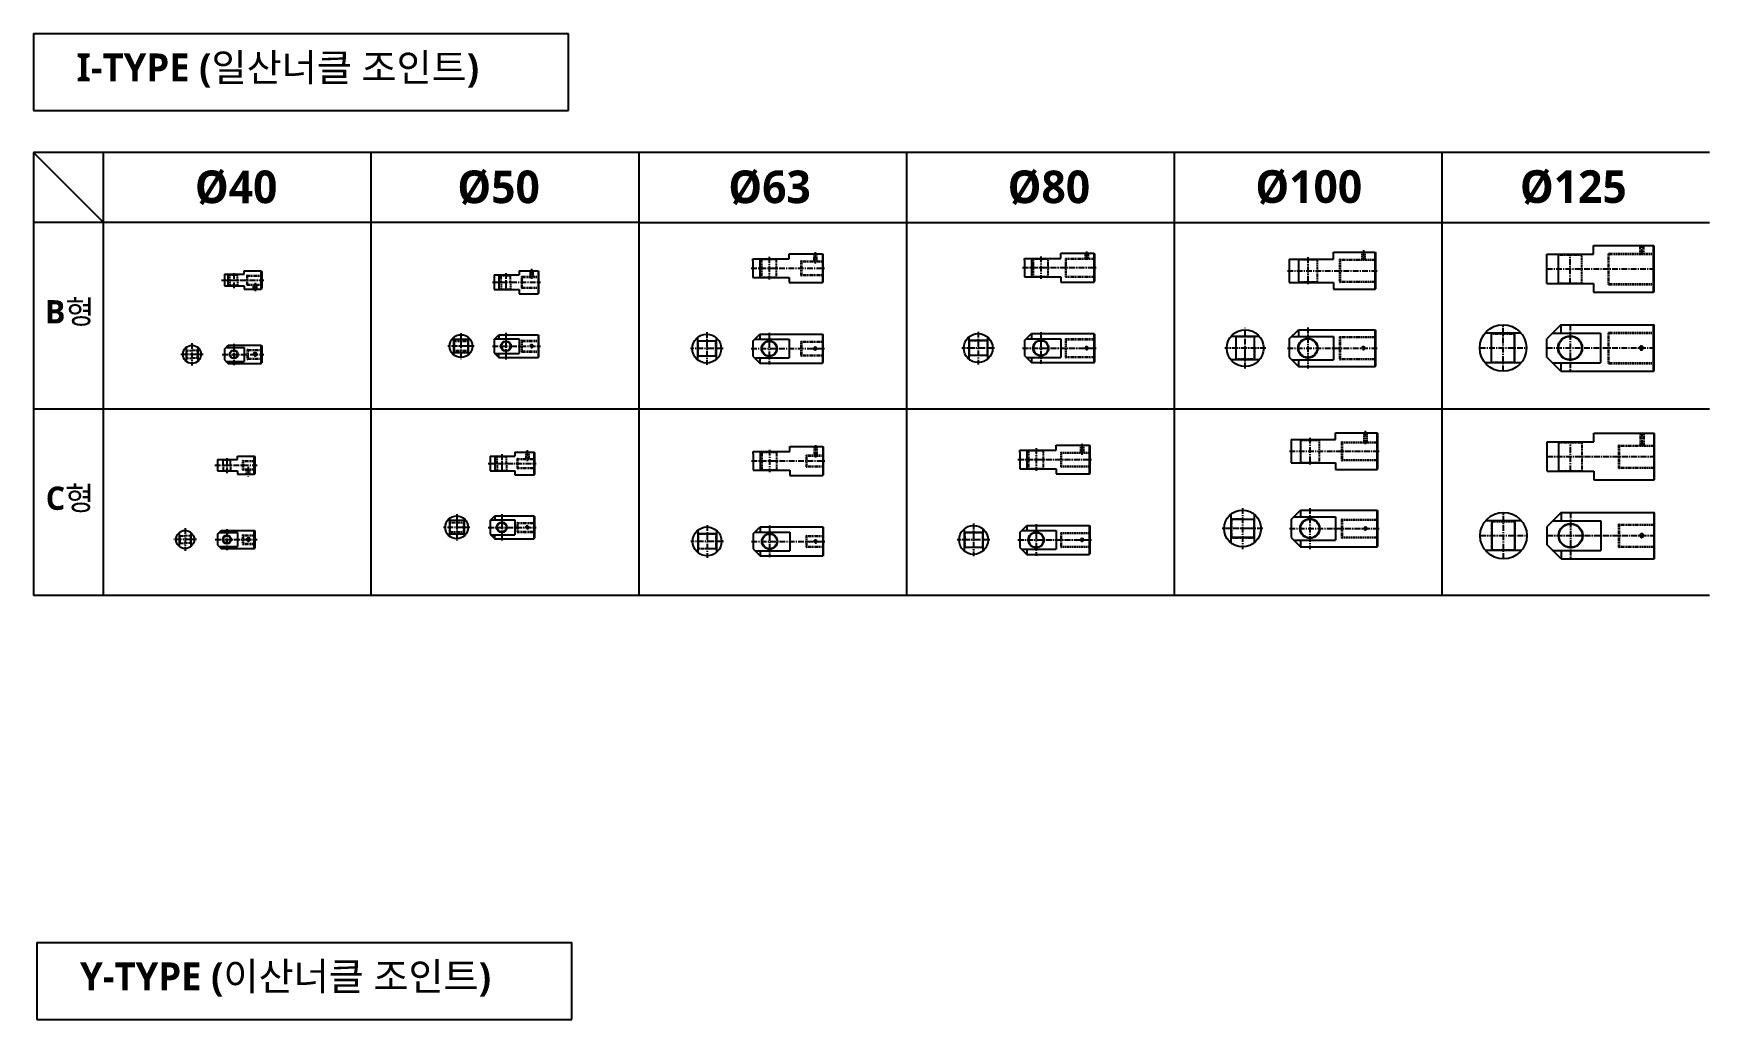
# Model space of a CAD drawing. Extents: x -819 to 7239, y 74 to 4743.
# Drawn here: x -12 to 3582, y 2628 to 4743 of the extents above; entities that cross this region are included whole.
import ezdxf

# ---------------------------------------------------------------- set-up
doc = ezdxf.new("R2010")
doc.units = 0
doc.header["$LTSCALE"] = 10
doc.header["$MEASUREMENT"] = 0
for name, pattern in [('CENTER', [2, 1.25, -0.25, 0.25, -0.25]), ('HIDDEN', [0.375, 0.25, -0.125]), ('HIDDENX2', [0.75, 0.5, -0.25])]:
    doc.linetypes.add(name, pattern=pattern)
doc.layers.get('0').update_dxf_attribs({"linetype": 'CONTINUOUS'})
doc.layers.get('DEFPOINTS').update_dxf_attribs({"linetype": 'CONTINUOUS'})
for name, color, linetype in [('BOM-UDEF', 3, 'CONTINUOUS'), ('HIDDEN', 2, 'HIDDEN'), ('ML', 7, 'CONTINUOUS'), ('외형선', 3, 'CONTINUOUS')]:
    doc.layers.add(name, color=color, linetype=linetype)
doc.styles.add('H', font='txt.shx')
doc.styles.add('문자', font='romans.shx')

msp = doc.modelspace()

# ---------------------------------------------------------------- linework, layer by layer
for p, q in [((-11.6, 4487.3), (-11.6, 3537.3)), ((138.4, 4337.3), (-11.6, 4487.3)), ((3582.4, 4487.3), (-11.6, 4487.3)), ((138.4, 3537.3), (138.4, 4487.3)), ((712.4, 3537.3), (712.4, 4487.3)), ((1286.4, 4487.3), (1286.4, 3537.3)), ((1860.4, 4487.3), (1860.4, 3537.3)), ((2434.4, 4487.3), (2434.4, 3537.3)), ((3008.4, 4487.3), (3008.4, 3537.3)), ((1286.4, 4337.3), (-11.6, 4337.3)), ((1286.4, 4337.3), (3582.4, 4337.3)), ((3582.4, 3937.3), (-11.6, 3937.3)), ((3582.4, 3537.3), (-11.6, 3537.3))]:
    msp.add_line(p, q)
at = {"layer": 'DEFPOINTS', "color": 0, "linetype": 'ByBlock'}
for p in [(1531.2, 4259.4), (2113.5, 4260.5), (2681.3, 4258.9), (397.7, 4226.5), (976.6, 4225), (1531.2, 4219.4), (2113.5, 4220.5), (2681.3, 4208.9), (397.7, 4201.5), (976.6, 4193.5), (2681.3, 4074.3), (1532, 3846), (2103.5, 3849), (2685.5, 3871.8), (383.1, 3829.4), (967.5, 3836.3), (2685.5, 3821.8), (383.1, 3804.4), (967.5, 3804.8), (1532, 3806), (2103.5, 3809), (2685.5, 3687.3)]:
    msp.add_point(p, dxfattribs=at)
at = {"layer": 'HIDDEN'}
for p, q in [((3433.5, 4269.7), (3433.5, 4287.7)), ((3434, 4269.7), (3434, 4287.7)), ((3440.8, 4269.7), (3440.8, 4287.7)), ((3441.5, 4269.7), (3441.5, 4287.7)), ((1550.5, 4258.4), (1549.5, 4259.4)), ((1550.5, 4219.4), (1550.5, 4258.4)), ((1550.5, 4258.4), (1582, 4258.4)), ((1582, 4258.4), (1583, 4259.4)), ((1582, 4219.4), (1582, 4258.4)), ((1634.2, 4254.9), (1634.2, 4223.9)), ((1634.2, 4254.9), (1635.2, 4254.9)), ((1635.2, 4254.9), (1635.2, 4223.9)), ((1635.2, 4254.4), (1681.2, 4254.4)), ((1635.2, 4253.7), (1681.2, 4253.7)), ((1661.5, 4270.4), (1661.5, 4253.7)), ((1662.1, 4270.4), (1662.1, 4253.7)), ((1666.9, 4270.4), (1666.9, 4253.7)), ((1667.5, 4270.4), (1667.5, 4253.7)), ((2132.8, 4259.5), (2131.8, 4260.5)), ((2132.8, 4220.5), (2132.8, 4259.5)), ((2132.8, 4259.5), (2164.3, 4259.5)), ((2164.3, 4259.5), (2165.3, 4260.5)), ((2164.3, 4220.5), (2164.3, 4259.5)), ((2201.5, 4260.5), (2201.5, 4220.5)), ((2201.5, 4260.5), (2202.5, 4260.5)), ((2202.5, 4260.5), (2202.5, 4220.5)), ((2202.5, 4260), (2263.5, 4260)), ((2202.5, 4259.3), (2263.5, 4259.3)), ((2243.8, 4271.5), (2243.8, 4259.3)), ((2244.4, 4271.5), (2244.4, 4259.3)), ((2249.2, 4271.5), (2249.2, 4259.3)), ((2249.8, 4271.5), (2249.8, 4259.3)), ((2701.3, 4257.9), (2700.3, 4258.9)), ((2701.3, 4257.9), (2741.3, 4257.9)), ((2741.3, 4257.9), (2742.3, 4258.9)), ((2741.3, 4257.9), (2741.3, 4233.9)), ((2789.3, 4258.4), (2789.3, 4209.4)), ((2789.3, 4258.4), (2790.3, 4258.4)), ((2790.3, 4258.4), (2790.3, 4209.4)), ((2790.3, 4257.9), (2866.3, 4257.9)), ((2790.3, 4257.1), (2866.3, 4257.1)), ((2837.2, 4273.4), (2837.2, 4257.1)), ((2837.8, 4273.4), (2837.8, 4257.1)), ((2842.5, 4273.4), (2842.5, 4257.1)), ((2843.2, 4273.4), (2843.2, 4257.1)), ((3258.6, 4268.2), (3257.6, 4269.2)), ((3258.6, 4268.2), (3308.6, 4268.2)), ((3308.6, 4268.2), (3309.6, 4269.2)), ((3308.6, 4207.2), (3308.6, 4268.2)), ((3365.6, 4204.2), (3365.6, 4271.2)), ((3365.6, 4271.2), (3366.6, 4271.2)), ((3366.6, 4204.2), (3366.6, 4271.2)), ((3366.6, 4270.7), (3463.6, 4270.7)), ((3366.6, 4269.7), (3463.6, 4269.7)), ((409.7, 4225.3), (408.5, 4226.5)), ((409.7, 4214), (409.7, 4225.3)), ((409.7, 4225.3), (425.7, 4225.3)), ((409.7, 4214), (409.7, 4202.7)), ((425.7, 4225.3), (426.9, 4226.5)), ((425.7, 4214), (425.7, 4225.3)), ((425.7, 4214), (425.7, 4202.7)), ((445.7, 4224.3), (445.7, 4203.7)), ((445.7, 4224.3), (446.7, 4224.3)), ((446.7, 4224.3), (446.7, 4203.7)), ((446.7, 4224), (477.7, 4224)), ((446.7, 4223.2), (477.7, 4223.2)), ((991.6, 4224), (990.6, 4225)), ((991.6, 4224), (1011.6, 4224)), ((991.6, 4209.2), (991.6, 4224)), ((991.6, 4209.2), (991.6, 4194.5)), ((1011.6, 4224), (1012.6, 4225)), ((1011.6, 4209.2), (1011.6, 4224)), ((1011.6, 4209.2), (1011.6, 4194.5)), ((1034.6, 4221.7), (1034.6, 4196.7)), ((1034.6, 4221.7), (1035.6, 4221.7)), ((1035.6, 4221.7), (1035.6, 4196.7)), ((1035.6, 4221.2), (1071.6, 4221.2)), ((1035.6, 4220.2), (1071.6, 4220.2)), ((1053.5, 4233.7), (1053.5, 4220.2)), ((1054.1, 4233.7), (1054.1, 4220.2)), ((1058.9, 4233.7), (1058.9, 4220.2)), ((1059.5, 4233.7), (1059.5, 4220.2)), ((1550.5, 4220.4), (1549.5, 4219.4)), ((1550.5, 4220.4), (1582, 4220.4)), ((1582, 4220.4), (1583, 4219.4)), ((1634.2, 4223.9), (1635.2, 4223.9)), ((1635.2, 4225.2), (1681.2, 4225.2)), ((1635.2, 4224.4), (1681.2, 4224.4)), ((2132.8, 4221.5), (2131.8, 4220.5)), ((2132.8, 4221.5), (2164.3, 4221.5)), ((2164.3, 4221.5), (2165.3, 4220.5)), ((2201.5, 4220.5), (2202.5, 4220.5)), ((2202.5, 4221.8), (2263.5, 4221.8)), ((2202.5, 4221), (2263.5, 4221)), ((2701.3, 4209.9), (2700.3, 4208.9)), ((2701.3, 4209.9), (2741.3, 4209.9)), ((2741.3, 4233.9), (2741.3, 4209.9)), ((2741.3, 4209.9), (2742.3, 4208.9)), ((2789.3, 4209.4), (2790.3, 4209.4)), ((2790.3, 4210.6), (2866.3, 4210.6)), ((2790.3, 4209.9), (2866.3, 4209.9)), ((3258.6, 4207.2), (3257.6, 4206.2)), ((3258.6, 4207.2), (3308.6, 4207.2)), ((3308.6, 4207.2), (3309.6, 4206.2)), ((3366.6, 4205.7), (3463.6, 4205.7)), ((409.7, 4202.7), (408.5, 4201.5)), ((409.7, 4202.7), (425.7, 4202.7)), ((425.7, 4202.7), (426.9, 4201.5)), ((445.7, 4203.7), (446.7, 4203.7)), ((446.7, 4204.7), (477.7, 4204.7)), ((446.7, 4204), (477.7, 4204)), ((459.9, 4194.5), (459.9, 4204.7)), ((460.7, 4194.5), (460.7, 4204.7)), ((466.4, 4194.5), (466.4, 4204.7)), ((467.1, 4194.5), (467.1, 4204.7)), ((991.6, 4194.5), (990.6, 4193.5)), ((991.6, 4194.5), (1011.6, 4194.5)), ((1011.6, 4194.5), (1012.6, 4193.5)), ((1034.6, 4196.7), (1035.6, 4196.7)), ((1035.6, 4198.2), (1071.6, 4198.2)), ((1035.6, 4197.2), (1071.6, 4197.2)), ((3365.6, 4204.2), (3366.6, 4204.2)), ((3366.6, 4204.7), (3463.6, 4204.7)), ((3114.7, 4098.7), (3113.7, 4099.7)), ((3114.7, 4098.7), (3164.7, 4098.7)), ((3114.7, 4037.7), (3114.7, 4098.7)), ((3164.7, 4098.7), (3165.7, 4099.7)), ((3164.7, 4037.7), (3164.7, 4098.7)), ((3365.6, 4101.7), (3366.6, 4101.7)), ((3365.6, 4034.7), (3365.6, 4101.7)), ((3366.6, 4034.7), (3366.6, 4101.7)), ((3366.6, 4101.2), (3463.6, 4101.2)), ((3366.6, 4100.2), (3463.6, 4100.2)), ((316.8, 4062.6), (315.6, 4063.8)), ((316.8, 4062.6), (316.8, 4046.4)), ((316.8, 4062.6), (328.1, 4062.6)), ((339.4, 4062.6), (328.1, 4062.6)), ((339.4, 4062.6), (340.6, 4063.8)), ((339.4, 4062.6), (339.4, 4046.4)), ((446.9, 4064.7), (446.9, 4044.3)), ((446.9, 4064.7), (448.1, 4064.7)), ((448.1, 4064.7), (448.1, 4044.3)), ((448.1, 4064.1), (477.7, 4064.1)), ((448.1, 4063.2), (477.7, 4063.2)), ((890.3, 4082.2), (889.3, 4083.2)), ((890.3, 4062.2), (889.3, 4061.2)), ((905.3, 4082.2), (890.3, 4082.2)), ((890.3, 4082.2), (890.3, 4062.2)), ((919.8, 4062.2), (890.3, 4062.2)), ((919.8, 4082.2), (904.8, 4082.2)), ((919.8, 4082.2), (920.8, 4083.2)), ((919.8, 4082.2), (919.8, 4062.2)), ((919.8, 4062.2), (920.8, 4061.2)), ((1034.6, 4084.7), (1034.6, 4059.7)), ((1034.6, 4084.7), (1035.6, 4084.7)), ((1035.6, 4084.7), (1035.6, 4059.7)), ((1035.6, 4084.2), (1071.6, 4084.2)), ((1035.6, 4083.2), (1071.6, 4083.2)), ((1413, 4082.5), (1412, 4083.5)), ((1432, 4082.5), (1413, 4082.5)), ((1413, 4082.5), (1413, 4051)), ((1451, 4082.5), (1432, 4082.5)), ((1451, 4082.5), (1452, 4083.5)), ((1451, 4082.5), (1451, 4051)), ((1634.2, 4082.4), (1634.2, 4051.4)), ((1634.2, 4082.4), (1635.2, 4082.4)), ((1635.2, 4082.4), (1635.2, 4051.4)), ((1635.2, 4081.9), (1681.2, 4081.9)), ((1635.2, 4081.1), (1681.2, 4081.1)), ((1995.2, 4083.6), (1994.2, 4084.6)), ((2014.2, 4083.6), (1995.2, 4083.6)), ((1995.2, 4083.6), (1995.2, 4052.1)), ((2033.2, 4083.6), (2014.2, 4083.6)), ((2033.2, 4083.6), (2034.2, 4084.6)), ((2033.2, 4083.6), (2033.2, 4052.1)), ((2201.5, 4088), (2201.5, 4048)), ((2201.5, 4088), (2202.5, 4088)), ((2202.5, 4088), (2202.5, 4048)), ((2202.5, 4087.5), (2263.5, 4087.5)), ((2202.5, 4086.7), (2263.5, 4086.7)), ((2566.9, 4092), (2565.9, 4093)), ((2606.9, 4092), (2566.9, 4092)), ((2566.9, 4092), (2566.9, 4067)), ((2566.9, 4068), (2566.9, 4044)), ((2606.9, 4092), (2607.9, 4093)), ((2606.9, 4068), (2606.9, 4092)), ((2606.9, 4068), (2606.9, 4044)), ((2789.3, 4092.5), (2789.3, 4043.5)), ((2789.3, 4092.5), (2790.3, 4092.5)), ((2790.3, 4092.5), (2790.3, 4043.5)), ((2790.3, 4092), (2866.3, 4092)), ((2790.3, 4091.2), (2866.3, 4091.2)), ((316.8, 4046.4), (315.6, 4045.2)), ((316.8, 4046.4), (328.1, 4046.4)), ((339.4, 4046.4), (328.1, 4046.4)), ((339.4, 4046.4), (340.6, 4045.2)), ((446.9, 4044.3), (448.1, 4044.3)), ((448.1, 4045.8), (477.7, 4045.8)), ((448.1, 4044.9), (477.7, 4044.9)), ((1034.6, 4059.7), (1035.6, 4059.7)), ((1035.6, 4061.2), (1071.6, 4061.2)), ((1035.6, 4060.2), (1071.6, 4060.2)), ((1413, 4051), (1412, 4050)), ((1432, 4051), (1413, 4051)), ((1451, 4051), (1432, 4051)), ((1451, 4051), (1452, 4050)), ((1634.2, 4051.4), (1635.2, 4051.4)), ((1635.2, 4052.6), (1681.2, 4052.6)), ((1635.2, 4051.9), (1681.2, 4051.9)), ((1995.2, 4052.1), (1994.2, 4051.1)), ((2033.2, 4052.1), (2014.2, 4052.1)), ((2033.2, 4052.1), (2034.2, 4051.1)), ((2201.5, 4048), (2202.5, 4048)), ((2202.5, 4049.2), (2263.5, 4049.2)), ((2202.5, 4048.5), (2263.5, 4048.5)), ((2566.9, 4044), (2565.9, 4043)), ((2606.9, 4044), (2566.9, 4044)), ((2606.9, 4044), (2607.9, 4043)), ((2789.3, 4043.5), (2790.3, 4043.5)), ((2790.3, 4044.7), (2866.3, 4044.7)), ((2790.3, 4044), (2866.3, 4044)), ((3114.7, 4037.7), (3113.7, 4036.7)), ((3114.7, 4037.7), (3164.7, 4037.7)), ((3164.7, 4037.7), (3165.7, 4036.7)), ((3365.6, 4034.7), (3366.6, 4034.7)), ((3366.6, 4036.2), (3463.6, 4036.2)), ((3366.6, 4035.2), (3463.6, 4035.2)), ((2841.4, 3886.8), (2841.4, 3865.6)), ((2842, 3886.8), (2842, 3865.6)), ((2846.7, 3886.8), (2846.7, 3865.6)), ((2847.4, 3886.8), (2847.4, 3865.6)), ((3434.5, 3858.5), (3434.5, 3885.2)), ((3435, 3858.5), (3435, 3885.2)), ((3441.8, 3858.5), (3441.8, 3885.2)), ((3442.5, 3858.5), (3442.5, 3885.2)), ((1551.2, 3845), (1550.2, 3846)), ((1582.7, 3845), (1583.7, 3846)), ((1662.3, 3856), (1662.3, 3837.2)), ((1662.9, 3856), (1662.9, 3837.2)), ((1667.6, 3856), (1667.6, 3837.2)), ((1668.3, 3856), (1668.3, 3837.2)), ((2122.8, 3848), (2121.8, 3849)), ((2122.8, 3809), (2122.8, 3848)), ((2122.8, 3848), (2154.3, 3848)), ((2154.3, 3848), (2155.3, 3849)), ((2154.3, 3809), (2154.3, 3848)), ((2233.8, 3860), (2233.8, 3843.2)), ((2234.4, 3860), (2234.4, 3843.2)), ((2239.2, 3860), (2239.2, 3843.2)), ((2239.8, 3860), (2239.8, 3843.2)), ((2705.5, 3870.8), (2704.5, 3871.8)), ((2705.5, 3870.8), (2745.5, 3870.8)), ((2745.5, 3870.8), (2746.5, 3871.8)), ((2745.5, 3870.8), (2745.5, 3846.8)), ((2745.5, 3846.8), (2745.5, 3822.8)), ((2793.5, 3866.8), (2793.5, 3826.8)), ((2793.5, 3866.8), (2794.5, 3866.8)), ((2794.5, 3866.8), (2794.5, 3826.8)), ((2794.5, 3866.3), (2870.5, 3866.3)), ((2794.5, 3865.6), (2870.5, 3865.6)), ((3259.6, 3865.7), (3258.6, 3866.7)), ((3259.6, 3865.7), (3309.6, 3865.7)), ((3309.6, 3865.7), (3310.6, 3866.7)), ((3309.6, 3804.7), (3309.6, 3865.7)), ((3387.6, 3859.7), (3387.6, 3810.7)), ((3387.6, 3859.7), (3388.6, 3859.7)), ((3388.6, 3859.7), (3388.6, 3810.7)), ((3388.6, 3859.2), (3464.6, 3859.2)), ((3388.6, 3858.5), (3464.6, 3858.5)), ((395.1, 3828.2), (393.9, 3829.4)), ((395.1, 3816.9), (395.1, 3828.2)), ((395.1, 3828.2), (411.1, 3828.2)), ((395.1, 3816.9), (395.1, 3805.6)), ((411.1, 3828.2), (412.3, 3829.4)), ((411.1, 3816.9), (411.1, 3828.2)), ((411.1, 3816.9), (411.1, 3805.6)), ((436.7, 3827.1), (436.7, 3806.7)), ((436.7, 3827.1), (437.9, 3827.1)), ((437.9, 3827.1), (437.9, 3806.7)), ((437.9, 3826.5), (463.1, 3826.5)), ((437.9, 3825.6), (463.1, 3825.6)), ((982.5, 3835.3), (981.5, 3836.3)), ((982.5, 3820.6), (982.5, 3835.3)), ((982.5, 3835.3), (1002.5, 3835.3)), ((982.5, 3820.6), (982.5, 3805.8)), ((1002.5, 3835.3), (1003.5, 3836.3)), ((1002.5, 3820.6), (1002.5, 3835.3)), ((1002.5, 3820.6), (1002.5, 3805.8)), ((1025.5, 3831.1), (1025.5, 3810.1)), ((1025.5, 3831.1), (1026.5, 3831.1)), ((1025.5, 3810.1), (1026.5, 3810.1)), ((1026.5, 3831.1), (1026.5, 3810.1)), ((1026.5, 3830.6), (1062.5, 3830.6)), ((1026.5, 3829.8), (1062.5, 3829.8)), ((1026.5, 3811.3), (1062.5, 3811.3)), ((1026.5, 3810.6), (1062.5, 3810.6)), ((1044.3, 3845.1), (1044.3, 3829.8)), ((1045, 3845.1), (1045, 3829.8)), ((1049.7, 3845.1), (1049.7, 3829.8)), ((1050.3, 3845.1), (1050.3, 3829.8)), ((1551.2, 3807), (1551.2, 3845)), ((1551.2, 3845), (1582.7, 3845)), ((1582.7, 3807), (1582.7, 3845)), ((1645, 3838.5), (1645, 3813.5)), ((1645, 3838.5), (1646, 3838.5)), ((1645, 3813.5), (1646, 3813.5)), ((1646, 3838.5), (1646, 3813.5)), ((1646, 3838), (1682, 3838)), ((1646, 3837.2), (1682, 3837.2)), ((1646, 3814.7), (1682, 3814.7)), ((1646, 3814), (1682, 3814)), ((2122.8, 3810), (2121.8, 3809)), ((2122.8, 3810), (2154.3, 3810)), ((2154.3, 3810), (2155.3, 3809)), ((2191.5, 3844.5), (2191.5, 3813.5)), ((2191.5, 3844.5), (2192.5, 3844.5)), ((2191.5, 3813.5), (2192.5, 3813.5)), ((2192.5, 3844.5), (2192.5, 3813.5)), ((2192.5, 3844), (2253.5, 3844)), ((2192.5, 3843.2), (2253.5, 3843.2)), ((2192.5, 3814.7), (2253.5, 3814.7)), ((2192.5, 3814), (2253.5, 3814)), ((2705.5, 3822.8), (2704.5, 3821.8)), ((2705.5, 3822.8), (2745.5, 3822.8)), ((2745.5, 3822.8), (2746.5, 3821.8)), ((2793.5, 3826.8), (2794.5, 3826.8)), ((2794.5, 3828.1), (2870.5, 3828.1)), ((2794.5, 3827.3), (2870.5, 3827.3)), ((3387.6, 3810.7), (3388.6, 3810.7)), ((3388.6, 3812), (3464.6, 3812)), ((3388.6, 3811.2), (3464.6, 3811.2)), ((395.1, 3805.6), (393.9, 3804.4)), ((395.1, 3805.6), (411.1, 3805.6)), ((411.1, 3805.6), (412.3, 3804.4)), ((436.7, 3806.7), (437.9, 3806.7)), ((437.9, 3808.2), (463.1, 3808.2)), ((437.9, 3807.3), (463.1, 3807.3)), ((445.4, 3797.4), (445.4, 3808.2)), ((446.1, 3797.4), (446.1, 3808.2)), ((451.8, 3797.4), (451.8, 3808.2)), ((452.5, 3797.4), (452.5, 3808.2)), ((982.5, 3805.8), (981.5, 3804.8)), ((982.5, 3805.8), (1002.5, 3805.8)), ((1002.5, 3805.8), (1003.5, 3804.8)), ((1551.2, 3807), (1550.2, 3806)), ((1551.2, 3807), (1582.7, 3807)), ((1582.7, 3807), (1583.7, 3806)), ((3259.6, 3804.7), (3258.6, 3803.7)), ((3259.6, 3804.7), (3309.6, 3804.7)), ((3309.6, 3804.7), (3310.6, 3803.7)), ((2557.2, 3700.9), (2556.2, 3701.9)), ((2605.2, 3700.9), (2606.2, 3701.9)), ((302.2, 3665.5), (301, 3666.7)), ((324.8, 3665.5), (326, 3666.7)), ((436.7, 3667.6), (436.7, 3647.2)), ((436.7, 3667.6), (437.9, 3667.6)), ((437.9, 3667.6), (437.9, 3647.2)), ((437.9, 3667), (463.1, 3667)), ((437.9, 3666.1), (463.1, 3666.1)), ((881.2, 3693.5), (880.2, 3694.5)), ((881.2, 3673.5), (880.2, 3672.5)), ((896.2, 3693.5), (881.2, 3693.5)), ((881.2, 3693.5), (881.2, 3673.5)), ((910.7, 3673.5), (881.2, 3673.5)), ((910.7, 3693.5), (895.7, 3693.5)), ((910.7, 3693.5), (911.7, 3694.5)), ((910.7, 3693.5), (910.7, 3673.5)), ((910.7, 3673.5), (911.7, 3672.5)), ((1025.5, 3694), (1025.5, 3673)), ((1025.5, 3694), (1026.5, 3694)), ((1025.5, 3673), (1026.5, 3673)), ((1026.5, 3694), (1026.5, 3673)), ((1026.5, 3693.5), (1062.5, 3693.5)), ((1026.5, 3692.8), (1062.5, 3692.8)), ((1026.5, 3674.3), (1062.5, 3674.3)), ((1026.5, 3673.5), (1062.5, 3673.5)), ((1413.7, 3669), (1412.7, 3670)), ((1432.7, 3669), (1413.7, 3669)), ((1413.7, 3669), (1413.7, 3637.5)), ((1451.7, 3669), (1432.7, 3669)), ((1451.7, 3669), (1452.7, 3670)), ((1451.7, 3669), (1451.7, 3637.5)), ((1645, 3665.9), (1645, 3640.9)), ((1645, 3665.9), (1646, 3665.9)), ((1646, 3665.9), (1646, 3640.9)), ((1985.3, 3672.1), (1984.3, 3673.1)), ((2004.3, 3672.1), (1985.3, 3672.1)), ((1985.3, 3672.1), (1985.3, 3640.6)), ((2023.3, 3672.1), (2004.3, 3672.1)), ((2023.3, 3672.1), (2024.3, 3673.1)), ((2023.3, 3672.1), (2023.3, 3640.6)), ((2191.5, 3672), (2191.5, 3641)), ((2191.5, 3672), (2192.5, 3672)), ((2192.5, 3672), (2192.5, 3641)), ((2192.5, 3671.5), (2253.5, 3671.5)), ((2192.5, 3670.7), (2253.5, 3670.7)), ((2557.2, 3700.9), (2557.2, 3660.9)), ((2581.2, 3700.9), (2557.2, 3700.9)), ((2581.2, 3700.9), (2605.2, 3700.9)), ((2605.2, 3700.9), (2605.2, 3660.9)), ((2793.5, 3700.9), (2793.5, 3660.9)), ((2793.5, 3700.9), (2794.5, 3700.9)), ((2794.5, 3700.9), (2794.5, 3660.9)), ((2794.5, 3700.4), (2870.5, 3700.4)), ((2794.5, 3699.7), (2870.5, 3699.7)), ((3115.7, 3696.2), (3114.7, 3697.2)), ((3115.7, 3696.2), (3165.7, 3696.2)), ((3115.7, 3635.2), (3115.7, 3696.2)), ((3165.7, 3696.2), (3166.7, 3697.2)), ((3165.7, 3635.2), (3165.7, 3696.2)), ((3387.6, 3690.2), (3387.6, 3641.2)), ((3387.6, 3690.2), (3388.6, 3690.2)), ((3388.6, 3690.2), (3388.6, 3641.2)), ((3388.6, 3689.7), (3464.6, 3689.7)), ((3388.6, 3689), (3464.6, 3689)), ((302.2, 3665.5), (302.2, 3649.3)), ((302.2, 3665.5), (313.5, 3665.5)), ((302.2, 3649.3), (313.5, 3649.3)), ((324.8, 3665.5), (313.5, 3665.5)), ((324.8, 3649.3), (313.5, 3649.3)), ((324.8, 3665.5), (324.8, 3649.3)), ((436.7, 3647.2), (437.9, 3647.2)), ((437.9, 3648.7), (463.1, 3648.7)), ((437.9, 3647.8), (463.1, 3647.8)), ((1452.7, 3637.4), (1412.7, 3637.4)), ((1451.7, 3637.5), (1432.7, 3637.5)), ((1451.7, 3637.5), (1452.7, 3636.5)), ((1645, 3640.9), (1646, 3640.9)), ((1646, 3665.4), (1682, 3665.4)), ((1646, 3664.7), (1682, 3664.7)), ((1646, 3642.2), (1682, 3642.2)), ((1646, 3641.4), (1682, 3641.4)), ((1985.3, 3640.6), (1984.3, 3639.6)), ((2004.3, 3640.6), (1985.3, 3640.6)), ((2023.3, 3640.6), (2004.3, 3640.6)), ((2023.3, 3640.6), (2024.3, 3639.6)), ((2191.5, 3641), (2192.5, 3641)), ((2192.5, 3642.2), (2253.5, 3642.2)), ((2192.5, 3641.5), (2253.5, 3641.5)), ((2557.2, 3660.9), (2556.2, 3659.9)), ((2557.2, 3660.9), (2582.2, 3660.9)), ((2581.2, 3660.9), (2605.2, 3660.9)), ((2605.2, 3660.9), (2606.2, 3659.9)), ((2793.5, 3660.9), (2794.5, 3660.9)), ((2794.5, 3662.2), (2870.5, 3662.2)), ((2794.5, 3661.4), (2870.5, 3661.4)), ((3115.7, 3635.2), (3114.7, 3634.2)), ((3115.7, 3635.2), (3165.7, 3635.2)), ((3165.7, 3635.2), (3166.7, 3634.2)), ((3387.6, 3641.2), (3388.6, 3641.2)), ((3388.6, 3642.5), (3464.6, 3642.5)), ((3388.6, 3641.7), (3464.6, 3641.7))]:
    msp.add_line(p, q, dxfattribs=at)
for centre in [(3436.2, 4068.2), (3437.2, 3665.7)]:
    msp.add_arc(centre, 4, 237.0616, 187.1595, dxfattribs=at)
at = {"layer": 'ML', "color": 1, "linetype": 'CENTER'}
for p, q in [((2840.2, 4277.9), (2840.2, 4257.1)), ((3437.3, 4268.2), (3437.4, 4287.7)), ((1566.2, 4263.4), (1566.2, 4215.4)), ((1664.5, 4273.4), (1664.5, 4249.7)), ((2148.5, 4264.5), (2148.5, 4216.5)), ((2246.8, 4275.5), (2246.8, 4255.3)), ((2721.3, 4262.9), (2721.3, 4208.9)), ((3283.6, 4206.2), (3283.6, 4269.2)), ((391.7, 4214), (482.5, 4214)), ((417.7, 4228.8), (417.7, 4196.7)), ((463.5, 4207.7), (463.5, 4188.6)), ((972.6, 4209.2), (1075.6, 4209.2)), ((1001.6, 4229), (1001.6, 4189.5)), ((1056.5, 4237.7), (1056.5, 4216.2)), ((1527.2, 4239.4), (1685.2, 4239.4)), ((2109.5, 4240.5), (2267.5, 4240.5)), ((2677.3, 4233.9), (2870.3, 4233.9)), ((2721.3, 4213), (2721.3, 4204.9)), ((3233.6, 4237.7), (3463.6, 4237.7)), ((905.1, 4100.2), (905.1, 4044.2)), ((1001.6, 4100.7), (1001.6, 4043.7)), ((1432, 4101.9), (1432, 4031.9)), ((1566.2, 4100.9), (1566.2, 4032.9)), ((2014.2, 4103), (2014.2, 4033)), ((2148.5, 4102), (2148.5, 4034)), ((2586.9, 4055.5), (2586.9, 4111.5)), ((2721.3, 4112), (2721.3, 4024)), ((3139.7, 4018.2), (3139.7, 4118.2)), ((3283.6, 4118.2), (3283.6, 4018.2)), ((328.1, 4078.5), (328.1, 4030.4)), ((417.7, 4076.8), (417.7, 4031.6)), ((917.6, 4072.2), (876.6, 4072.2)), ((933.6, 4072.2), (917.6, 4072.2)), ((972.6, 4072.2), (1075.6, 4072.2)), ((1056.5, 4075.9), (1056.5, 4068)), ((1444.5, 4066.9), (1397, 4066.9)), ((1467, 4066.9), (1444.5, 4066.9)), ((1527.2, 4066.9), (1685.2, 4066.9)), ((1664.5, 4070.6), (1664.5, 4062.8)), ((2026.7, 4068), (1979.2, 4068)), ((2049.2, 4068), (2026.7, 4068)), ((2109.5, 4068), (2267.5, 4068)), ((2246.8, 4071.7), (2246.8, 4063.9)), ((2630.9, 4068), (2542.9, 4068)), ((2677.3, 4068), (2870.3, 4068)), ((2840.2, 4071.7), (2840.2, 4063.9)), ((3089.7, 4068.2), (3189.7, 4068.2)), ((3233.6, 4068.2), (3463.6, 4068.2)), ((3436.2, 4064.2), (3436.2, 4072.2)), ((340.6, 4054.5), (304, 4054.5)), ((352.2, 4054.5), (340.6, 4054.5)), ((392.9, 4054.5), (482.5, 4054.5)), ((463.5, 4058.9), (463.5, 4049.5)), ((2586.9, 4024.5), (2586.9, 4055.5)), ((2844.4, 3890.8), (2844.4, 3861.6)), ((3438.4, 3858.5), (3438.4, 3885.2)), ((1047.3, 3849.1), (1047.3, 3825.8)), ((1567, 3850), (1567, 3802)), ((1665.3, 3860), (1665.3, 3833.2)), ((2138.5, 3853), (2138.5, 3805)), ((2236.8, 3863), (2236.8, 3839.2)), ((2681.5, 3846.8), (2874.5, 3846.8)), ((2725.5, 3875.8), (2725.5, 3818.3)), ((3284.6, 3803.7), (3284.6, 3866.7)), ((377.1, 3816.9), (467.9, 3816.9)), ((403.1, 3831.7), (403.1, 3799.6)), ((448.9, 3813), (448.9, 3792.6)), ((963.5, 3820.6), (1066.5, 3820.6)), ((992.5, 3840.3), (992.5, 3800.8)), ((1528, 3826), (1686, 3826)), ((2099.5, 3829), (2257.5, 3829)), ((3234.6, 3835.2), (3464.6, 3835.2)), ((895.9, 3711.5), (895.9, 3655.5)), ((992.5, 3712), (992.5, 3655)), ((2581.2, 3724.9), (2581.2, 3636.9)), ((2725.5, 3724.9), (2725.5, 3636.9)), ((3140.7, 3615.7), (3140.7, 3715.7)), ((3284.6, 3715.7), (3284.6, 3615.7)), ((313.5, 3681.5), (313.5, 3633.4)), ((403.1, 3679.8), (403.1, 3634.6)), ((908.4, 3683.5), (867.4, 3683.5)), ((924.4, 3683.5), (908.4, 3683.5)), ((963.5, 3683.5), (1066.5, 3683.5)), ((1047.3, 3687.2), (1047.3, 3679.4)), ((1432.7, 3688.4), (1432.7, 3618.4)), ((1567, 3687.4), (1567, 3619.4)), ((2004.3, 3691.5), (2004.3, 3621.5)), ((2138.5, 3690.5), (2138.5, 3622.5)), ((2593.7, 3680.9), (2537.7, 3680.9)), ((2624.7, 3680.9), (2593.7, 3680.9)), ((2681.5, 3680.9), (2874.5, 3680.9)), ((2844.4, 3684.6), (2844.4, 3676.8)), ((3437.2, 3661.7), (3437.2, 3669.7)), ((326, 3657.4), (289.5, 3657.4)), ((337.6, 3657.4), (326, 3657.4)), ((378.3, 3657.4), (467.9, 3657.4)), ((448.9, 3661.8), (448.9, 3652.5)), ((1445.2, 3653.4), (1397.7, 3653.4)), ((1467.7, 3653.4), (1445.2, 3653.4)), ((1528, 3653.4), (1686, 3653.4)), ((1665.3, 3657.1), (1665.3, 3649.3)), ((2016.8, 3656.5), (1969.3, 3656.5)), ((2039.3, 3656.5), (2016.8, 3656.5)), ((2099.5, 3656.5), (2257.5, 3656.5)), ((2236.8, 3660.2), (2236.8, 3652.3)), ((3090.7, 3665.7), (3190.7, 3665.7)), ((3234.6, 3665.7), (3464.6, 3665.7))]:
    msp.add_line(p, q, dxfattribs=at)
at = {"layer": 'ML'}
for p, q in [((3333.6, 4287.7), (3462.6, 4287.7)), ((3333.6, 4269.2), (3333.6, 4287.7)), ((3462.6, 4187.7), (3462.6, 4287.7)), ((3463.6, 4286.7), (3462.6, 4287.7)), ((3463.6, 4188.7), (3463.6, 4286.7)), ((1531.2, 4259.4), (1609.2, 4259.4)), ((1531.2, 4255.4), (1531.2, 4259.4)), ((1531.2, 4255.4), (1531.2, 4219.4)), ((1546.2, 4259.4), (1546.2, 4219.4)), ((1609.2, 4259.4), (1609.2, 4270.4)), ((1609.2, 4270.4), (1680.2, 4270.4)), ((1680.2, 4270.4), (1680.2, 4208.4)), ((1680.2, 4270.4), (1681.2, 4269.4)), ((1681.2, 4269.4), (1681.2, 4209.4)), ((2113.5, 4260.5), (2191.5, 4260.5)), ((2113.5, 4256.5), (2113.5, 4260.5)), ((2113.5, 4256.5), (2113.5, 4220.5)), ((2128.5, 4260.5), (2128.5, 4220.5)), ((2191.5, 4260.5), (2191.5, 4271.5)), ((2191.5, 4271.5), (2262.5, 4271.5)), ((2262.5, 4271.5), (2262.5, 4209.5)), ((2262.5, 4271.5), (2263.5, 4270.5)), ((2263.5, 4270.5), (2263.5, 4210.5)), ((2681.3, 4258.9), (2776.3, 4258.9)), ((2681.3, 4258.9), (2681.3, 4208.9)), ((2701.3, 4258.9), (2701.3, 4208.9)), ((2776.3, 4258.9), (2776.3, 4273.4)), ((2776.3, 4273.4), (2865.3, 4273.4)), ((2865.3, 4194.4), (2865.3, 4273.4)), ((2865.3, 4273.4), (2866.3, 4272.4)), ((2866.3, 4272.4), (2866.3, 4195.4)), ((3233.6, 4269.2), (3333.6, 4269.2)), ((3233.6, 4206.2), (3233.6, 4269.2)), ((3258.6, 4206.2), (3258.6, 4269.2)), ((397.7, 4226.5), (440.3, 4226.5)), ((397.7, 4226.5), (397.7, 4201.5)), ((405.7, 4201.5), (405.7, 4226.5)), ((440.3, 4233.5), (476.5, 4233.5)), ((440.3, 4226.5), (440.3, 4233.5)), ((476.5, 4194.5), (476.5, 4233.5)), ((476.5, 4233.5), (477.7, 4232.3)), ((477.7, 4232.3), (477.7, 4195.7)), ((976.6, 4225), (1029.6, 4225)), ((976.6, 4225), (976.6, 4193.5)), ((986.6, 4225), (986.6, 4193.5)), ((1029.6, 4233.7), (1070.6, 4233.7)), ((1029.6, 4233.7), (1029.6, 4225)), ((1070.6, 4233.7), (1070.6, 4184.7)), ((1070.6, 4233.7), (1071.6, 4232.7)), ((1071.6, 4232.7), (1071.6, 4185.7)), ((1531.2, 4219.4), (1609.2, 4219.4)), ((1609.2, 4219.4), (1609.2, 4208.4)), ((1609.2, 4208.4), (1680.2, 4208.4)), ((1680.2, 4208.4), (1681.2, 4209.4)), ((2113.5, 4220.5), (2191.5, 4220.5)), ((2191.5, 4220.5), (2191.5, 4209.5)), ((2191.5, 4209.5), (2262.5, 4209.5)), ((2262.5, 4209.5), (2263.5, 4210.5)), ((2681.3, 4208.9), (2776.3, 4208.9)), ((2701.3, 4233.8), (2701.3, 4209.9)), ((2776.3, 4208.9), (2776.3, 4194.4)), ((3233.6, 4206.2), (3333.6, 4206.2)), ((3333.6, 4206.2), (3333.6, 4187.7)), ((397.7, 4201.5), (440.3, 4201.5)), ((440.3, 4201.5), (440.3, 4194.5)), ((440.3, 4194.5), (476.5, 4194.5)), ((476.5, 4194.5), (477.7, 4195.7)), ((976.6, 4193.5), (1029.6, 4193.5)), ((1029.6, 4193.5), (1029.6, 4184.7)), ((1029.6, 4184.7), (1070.6, 4184.7)), ((1070.6, 4184.7), (1071.6, 4185.7)), ((2776.3, 4194.4), (2865.3, 4194.4)), ((2865.3, 4194.4), (2866.3, 4195.4)), ((3333.6, 4187.7), (3462.6, 4187.7)), ((3463.6, 4188.7), (3462.6, 4187.7)), ((1531.2, 4082.9), (1546.2, 4097.9)), ((1546.2, 4097.9), (1680.2, 4097.9)), ((1546.2, 4097.9), (1546.2, 4086.9)), ((1680.2, 4097.9), (1681.2, 4096.9)), ((1680.2, 4097.9), (1680.2, 4035.9)), ((2113.5, 4084), (2128.5, 4099)), ((2128.5, 4099), (2262.5, 4099)), ((2128.5, 4099), (2128.5, 4088)), ((2262.5, 4099), (2263.5, 4098)), ((2262.5, 4099), (2262.5, 4037)), ((2263.5, 4098), (2263.5, 4038)), ((2681.3, 4087.5), (2701.3, 4107.5)), ((2701.3, 4107.5), (2865.3, 4107.5)), ((2701.3, 4107.5), (2701.3, 4093)), ((2865.3, 4107.5), (2866.3, 4106.5)), ((2865.3, 4028.5), (2865.3, 4107.5)), ((2866.3, 4106.5), (2866.3, 4029.5)), ((3178.5, 4099.7), (3100.9, 4099.7)), ((3115.2, 4036.7), (3115.2, 4099.7)), ((3164.2, 4036.7), (3164.2, 4099.7)), ((3263.6, 4118.2), (3233.6, 4088.2)), ((3245.1, 4099.7), (3348.6, 4099.7)), ((3263.6, 4118.2), (3462.6, 4118.2)), ((3263.6, 4118.2), (3263.6, 4099.7)), ((3348.6, 4099.7), (3348.6, 4036.7)), ((3463.6, 4117.2), (3462.6, 4118.2)), ((3462.6, 4018.2), (3462.6, 4118.2)), ((3463.6, 4019.2), (3463.6, 4117.2)), ((315.6, 4069.4), (315.6, 4039.5)), ((340.6, 4069.4), (340.6, 4039.5)), ((397.7, 4066), (405.7, 4074)), ((397.7, 4066), (397.7, 4043)), ((401.2, 4069.5), (440.3, 4069.5)), ((405.7, 4074), (405.7, 4069.5)), ((405.7, 4074), (476.5, 4074)), ((440.3, 4069.5), (440.3, 4039.5)), ((476.5, 4074), (477.7, 4072.8)), ((476.5, 4035), (476.5, 4074)), ((477.7, 4072.8), (477.7, 4036.2)), ((889.3, 4090.9), (889.3, 4053.4)), ((920.8, 4086.7), (889.3, 4086.7)), ((920.8, 4090.9), (920.8, 4053.4)), ((976.6, 4086.7), (986.6, 4096.7)), ((976.6, 4086.7), (976.6, 4057.7)), ((977.9, 4087.9), (1029.6, 4087.9)), ((986.6, 4096.7), (1070.6, 4096.7)), ((986.6, 4096.7), (986.6, 4087.9)), ((1029.6, 4087.9), (1029.6, 4056.4)), ((1058.9, 4072.2), (1058.9, 4070.3)), ((1070.6, 4096.7), (1070.6, 4047.7)), ((1070.6, 4096.7), (1071.6, 4095.7)), ((1071.6, 4095.7), (1071.6, 4048.7)), ((1412, 4090.6), (1412, 4043.2)), ((1452, 4082.9), (1412, 4082.9)), ((1452, 4090.6), (1452, 4043.2)), ((1531.2, 4082.9), (1531.2, 4050.9)), ((1535.2, 4086.9), (1609.2, 4086.9)), ((1609.2, 4086.9), (1609.2, 4046.9)), ((1681.2, 4096.9), (1681.2, 4036.9)), ((1994.2, 4091.7), (1994.2, 4044.3)), ((2034.2, 4084), (1994.2, 4084)), ((2034.2, 4091.7), (2034.2, 4044.3)), ((2113.5, 4084), (2113.5, 4052)), ((2117.5, 4088), (2191.5, 4088)), ((2191.5, 4088), (2191.5, 4048)), ((2617.5, 4093), (2556.3, 4093)), ((2567.4, 4043), (2567.4, 4093)), ((2606.4, 4043), (2606.4, 4093)), ((2681.3, 4087.5), (2681.3, 4048.5)), ((2686.8, 4093), (2776.3, 4093)), ((2776.3, 4093), (2776.3, 4043)), ((3233.6, 4048.2), (3233.6, 4088.2)), ((397.7, 4043), (405.7, 4035)), ((401.1, 4039.5), (440.3, 4039.5)), ((405.7, 4035), (476.5, 4035)), ((476.5, 4035), (477.7, 4036.2)), ((920.8, 4057.7), (889.3, 4057.7)), ((976.6, 4057.7), (986.6, 4047.7)), ((977.9, 4056.4), (1029.6, 4056.4)), ((986.6, 4047.7), (986.6, 4056.4)), ((986.6, 4047.7), (1070.6, 4047.7)), ((1070.6, 4047.7), (1071.6, 4048.7)), ((1452, 4050.9), (1412, 4050.9)), ((1531.2, 4050.9), (1546.2, 4035.9)), ((1535.2, 4046.9), (1609.2, 4046.9)), ((1546.2, 4046.9), (1546.2, 4035.9)), ((1546.2, 4035.9), (1680.2, 4035.9)), ((1680.2, 4035.9), (1681.2, 4036.9)), ((2034.2, 4052), (1994.2, 4052)), ((2113.5, 4052), (2128.5, 4037)), ((2117.5, 4048), (2191.5, 4048)), ((2128.5, 4048), (2128.5, 4037)), ((2128.5, 4037), (2262.5, 4037)), ((2262.5, 4037), (2263.5, 4038)), ((2617.5, 4043), (2556.3, 4043)), ((2681.3, 4048.5), (2701.3, 4028.5)), ((2686.8, 4043), (2776.3, 4043)), ((2701.3, 4043), (2701.3, 4028.5)), ((2701.3, 4028.5), (2865.3, 4028.5)), ((2865.3, 4028.5), (2866.3, 4029.5)), ((3178.5, 4036.7), (3100.9, 4036.7)), ((3263.6, 4018.2), (3233.6, 4048.2)), ((3245.1, 4036.7), (3348.6, 4036.7)), ((3263.6, 4036.7), (3263.6, 4018.2)), ((3263.6, 4018.2), (3462.6, 4018.2)), ((3463.6, 4019.2), (3462.6, 4018.2)), ((2780.5, 3871.8), (2780.5, 3886.3)), ((2780.5, 3886.3), (2869.5, 3886.3)), ((2869.5, 3807.3), (2869.5, 3886.3)), ((2869.5, 3886.3), (2870.5, 3885.3)), ((2870.5, 3885.3), (2870.5, 3808.3)), ((3334.6, 3885.2), (3463.6, 3885.2)), ((3334.6, 3866.7), (3334.6, 3885.2)), ((3464.6, 3884.2), (3463.6, 3885.2)), ((3463.6, 3785.2), (3463.6, 3885.2)), ((3464.6, 3786.2), (3464.6, 3884.2)), ((1532, 3846), (1610, 3846)), ((1532, 3842), (1532, 3846)), ((1547, 3846), (1547, 3806)), ((1610, 3846), (1610, 3857)), ((1610, 3857), (1681, 3857)), ((1681, 3857), (1681, 3795)), ((1681, 3857), (1682, 3856)), ((1682, 3856), (1682, 3796)), ((2103.5, 3849), (2181.5, 3849)), ((2103.5, 3845), (2103.5, 3849)), ((2118.5, 3849), (2118.5, 3809)), ((2181.5, 3849), (2181.5, 3860)), ((2181.5, 3860), (2252.5, 3860)), ((2252.5, 3860), (2252.5, 3798)), ((2252.5, 3860), (2253.5, 3859)), ((2253.5, 3859), (2253.5, 3799)), ((2685.5, 3871.8), (2780.5, 3871.8)), ((2685.5, 3871.8), (2685.5, 3821.8)), ((2705.5, 3871.8), (2705.5, 3821.8)), ((3234.6, 3866.7), (3334.6, 3866.7)), ((3234.6, 3803.7), (3234.6, 3866.7)), ((3259.6, 3803.7), (3259.6, 3866.7)), ((383.1, 3829.4), (425.7, 3829.4)), ((383.1, 3829.4), (383.1, 3804.4)), ((425.7, 3836.4), (461.9, 3836.4)), ((425.7, 3829.4), (425.7, 3836.4)), ((461.9, 3797.4), (461.9, 3836.4)), ((461.9, 3836.4), (463.1, 3835.2)), ((463.1, 3835.2), (463.1, 3798.6)), ((967.5, 3836.3), (1020.5, 3836.3)), ((967.5, 3836.3), (967.5, 3804.8)), ((977.5, 3836.3), (977.5, 3804.8)), ((1020.5, 3845.1), (1020.5, 3836.3)), ((1020.5, 3845.1), (1061.5, 3845.1)), ((1061.5, 3845.1), (1061.5, 3796.1)), ((1061.5, 3845.1), (1062.5, 3844.1)), ((1062.5, 3844.1), (1062.5, 3797.1)), ((1532, 3842), (1532, 3806)), ((2103.5, 3845), (2103.5, 3809)), ((2685.5, 3821.8), (2780.5, 3821.8)), ((2780.5, 3821.8), (2780.5, 3807.3)), ((383.1, 3804.4), (425.7, 3804.4)), ((425.7, 3804.4), (425.7, 3797.4)), ((425.7, 3797.4), (461.9, 3797.4)), ((461.9, 3797.4), (463.1, 3798.6)), ((967.5, 3804.8), (1020.5, 3804.8)), ((1020.5, 3804.8), (1020.5, 3796.1)), ((1020.5, 3796.1), (1061.5, 3796.1)), ((1061.5, 3796.1), (1062.5, 3797.1)), ((1532, 3806), (1610, 3806)), ((1610, 3806), (1610, 3795)), ((1610, 3795), (1681, 3795)), ((1681, 3795), (1682, 3796)), ((2103.5, 3809), (2181.5, 3809)), ((2181.5, 3809), (2181.5, 3798)), ((2181.5, 3798), (2252.5, 3798)), ((2252.5, 3798), (2253.5, 3799)), ((2780.5, 3807.3), (2869.5, 3807.3)), ((2869.5, 3807.3), (2870.5, 3808.3)), ((3234.6, 3803.7), (3334.6, 3803.7)), ((3334.6, 3803.7), (3334.6, 3785.2)), ((3334.6, 3785.2), (3463.6, 3785.2)), ((3464.6, 3786.2), (3463.6, 3785.2)), ((880.2, 3702.3), (880.2, 3664.7)), ((911.7, 3702.3), (911.7, 3664.7)), ((967.5, 3698), (977.5, 3708)), ((977.5, 3708), (1061.5, 3708)), ((977.5, 3708), (977.5, 3699.3)), ((1061.5, 3708), (1062.5, 3707)), ((1061.5, 3708), (1061.5, 3659)), ((1062.5, 3707), (1062.5, 3660)), ((2556.2, 3711.5), (2556.2, 3650.3)), ((2606.2, 3711.5), (2606.2, 3650.3)), ((2685.5, 3700.4), (2705.5, 3720.4)), ((2691, 3705.9), (2780.5, 3705.9)), ((2705.5, 3720.4), (2869.5, 3720.4)), ((2705.5, 3720.4), (2705.5, 3705.9)), ((2780.5, 3705.9), (2780.5, 3655.9)), ((2869.5, 3720.4), (2870.5, 3719.4)), ((2869.5, 3641.4), (2869.5, 3720.4)), ((2870.5, 3719.4), (2870.5, 3642.4)), ((3264.6, 3715.7), (3234.6, 3685.7)), ((3264.6, 3715.7), (3463.6, 3715.7)), ((3264.6, 3715.7), (3264.6, 3697.2)), ((3464.6, 3714.7), (3463.6, 3715.7)), ((3463.6, 3615.7), (3463.6, 3715.7)), ((3464.6, 3616.7), (3464.6, 3714.7)), ((301, 3672.4), (301, 3642.4)), ((326, 3672.4), (326, 3642.4)), ((383.1, 3668.9), (391.1, 3676.9)), ((383.1, 3668.9), (383.1, 3645.9)), ((386.6, 3672.4), (425.7, 3672.4)), ((391.1, 3676.9), (391.1, 3672.4)), ((391.1, 3676.9), (461.9, 3676.9)), ((425.7, 3672.4), (425.7, 3642.4)), ((461.9, 3676.9), (463.1, 3675.7)), ((461.9, 3637.9), (461.9, 3676.9)), ((463.1, 3675.7), (463.1, 3639.1)), ((911.7, 3698), (880.2, 3698)), ((911.7, 3669), (880.2, 3669)), ((967.5, 3698), (967.5, 3669)), ((967.5, 3669), (977.5, 3659)), ((968.7, 3699.3), (1020.5, 3699.3)), ((968.7, 3667.8), (1020.5, 3667.8)), ((977.5, 3659), (977.5, 3667.8)), ((1020.5, 3699.3), (1020.5, 3667.8)), ((1049.7, 3683.5), (1049.7, 3681.7)), ((1412.7, 3677.1), (1412.7, 3629.8)), ((1452.7, 3669.4), (1412.7, 3669.4)), ((1452.7, 3677.1), (1452.7, 3629.8)), ((1532, 3669.4), (1547, 3684.4)), ((1532, 3669.4), (1532, 3637.4)), ((1536, 3673.4), (1610, 3673.4)), ((1547, 3684.4), (1681, 3684.4)), ((1547, 3684.4), (1547, 3673.4)), ((1610, 3673.4), (1610, 3633.4)), ((1681, 3684.4), (1682, 3683.4)), ((1681, 3684.4), (1681, 3622.4)), ((1682, 3683.4), (1682, 3623.4)), ((1984.3, 3680.2), (1984.3, 3632.8)), ((2024.3, 3672.5), (1984.3, 3672.5)), ((2024.3, 3680.2), (2024.3, 3632.8)), ((2103.5, 3672.5), (2118.5, 3687.5)), ((2103.5, 3672.5), (2103.5, 3640.5)), ((2107.5, 3676.5), (2181.5, 3676.5)), ((2118.5, 3687.5), (2252.5, 3687.5)), ((2118.5, 3687.5), (2118.5, 3676.5)), ((2181.5, 3676.5), (2181.5, 3636.5)), ((2252.5, 3687.5), (2253.5, 3686.5)), ((2252.5, 3687.5), (2252.5, 3625.5)), ((2253.5, 3686.5), (2253.5, 3626.5)), ((2606.2, 3700.4), (2556.2, 3700.4)), ((2685.5, 3700.4), (2685.5, 3661.4)), ((3179.5, 3697.2), (3101.9, 3697.2)), ((3116.2, 3634.2), (3116.2, 3697.2)), ((3165.2, 3634.2), (3165.2, 3697.2)), ((3234.6, 3645.7), (3234.6, 3685.7)), ((3246.1, 3697.2), (3349.6, 3697.2)), ((3349.6, 3697.2), (3349.6, 3634.2)), ((383.1, 3645.9), (391.1, 3637.9)), ((386.6, 3642.4), (425.7, 3642.4)), ((391.1, 3637.9), (461.9, 3637.9)), ((461.9, 3637.9), (463.1, 3639.1)), ((977.5, 3659), (1061.5, 3659)), ((1061.5, 3659), (1062.5, 3660)), ((1532, 3637.4), (1547, 3622.4)), ((1536, 3633.4), (1610, 3633.4)), ((1547, 3633.4), (1547, 3622.4)), ((2024.3, 3640.5), (1984.3, 3640.5)), ((2103.5, 3640.5), (2118.5, 3625.5)), ((2107.5, 3636.5), (2181.5, 3636.5)), ((2118.5, 3636.5), (2118.5, 3625.5)), ((2606.2, 3661.4), (2556.2, 3661.4)), ((2685.5, 3661.4), (2705.5, 3641.4)), ((2691, 3655.9), (2780.5, 3655.9)), ((2705.5, 3655.9), (2705.5, 3641.4)), ((2705.5, 3641.4), (2869.5, 3641.4)), ((2869.5, 3641.4), (2870.5, 3642.4)), ((3179.5, 3634.2), (3101.9, 3634.2)), ((3264.6, 3615.7), (3234.6, 3645.7)), ((3246.1, 3634.2), (3349.6, 3634.2)), ((3264.6, 3634.2), (3264.6, 3615.7)), ((1547, 3622.4), (1681, 3622.4)), ((1681, 3622.4), (1682, 3623.4)), ((2118.5, 3625.5), (2252.5, 3625.5)), ((2252.5, 3625.5), (2253.5, 3626.5)), ((3264.6, 3615.7), (3463.6, 3615.7)), ((3464.6, 3616.7), (3463.6, 3615.7))]:
    msp.add_line(p, q, dxfattribs=at)
at = {"layer": 'ML', "color": 6, "linetype": 'HIDDENX2'}
for p, q in [((2701.3, 4257.9), (2701.3, 4234.3)), ((2014.2, 4052.1), (1995.2, 4052.1)), ((2705.5, 3870.8), (2705.5, 3847.2)), ((2705.5, 3846.7), (2705.5, 3822.8)), ((302.2, 3649.3), (301, 3648.1)), ((324.8, 3649.3), (326, 3648.1)), ((1413.7, 3637.5), (1412.7, 3636.5)), ((1432.7, 3637.5), (1413.7, 3637.5))]:
    msp.add_line(p, q, dxfattribs=at)
at = {"layer": 'ML'}
for centre, radius in [((1432, 4066.9), 31), ((2014.2, 4068), 31), ((2586.9, 4068), 39.5), ((3139.7, 4068.2), 50), ((328.1, 4054.5), 19.5), ((417.7, 4054.5), 9), ((417.7, 4054.5), 8), ((905.1, 4072.2), 24.5), ((1001.6, 4072.2), 11), ((1001.6, 4072.2), 10), ((1056.5, 4072.2), 2.38), ((1566.2, 4066.9), 16.8), ((1566.2, 4066.9), 15.8), ((1664.5, 4066.9), 2.38), ((2148.5, 4068), 16.8), ((2148.5, 4068), 15.8), ((2246.8, 4068), 2.38), ((2721.3, 4068), 21), ((2721.3, 4068), 20), ((2840.2, 4068), 2.38), ((3283.6, 4068.2), 26), ((3283.6, 4068.2), 25), ((3436.2, 4068.2), 3.4), ((463.5, 4054.5), 2.85), ((895.9, 3683.5), 24.5), ((2581.2, 3680.9), 39.5), ((2725.5, 3680.9), 21), ((3140.7, 3665.7), 50), ((313.5, 3657.4), 19.5), ((403.1, 3657.4), 9), ((992.5, 3683.5), 11), ((992.5, 3683.5), 10), ((1047.3, 3683.5), 2.38), ((1432.7, 3653.4), 31), ((1567, 3653.4), 16.8), ((1567, 3653.4), 15.8), ((2004.3, 3656.5), 31), ((2138.5, 3656.5), 16.8), ((2138.5, 3656.5), 15.8), ((2725.5, 3680.9), 20), ((2844.4, 3680.9), 2.38), ((3284.6, 3665.7), 26), ((3284.6, 3665.7), 25), ((3437.2, 3665.7), 3.4), ((403.1, 3657.4), 8), ((448.9, 3657.4), 2.85), ((1665.3, 3653.4), 2.38), ((2236.8, 3656.5), 2.38)]:
    msp.add_circle(centre, radius, dxfattribs=at)
at = {"layer": 'ML', "color": 2}
for centre, radius in [((1056.5, 4072.2), 3), ((1664.5, 4066.9), 3), ((2246.8, 4068), 3), ((2840.2, 4068), 3), ((463.5, 4054.5), 3.6), ((1047.3, 3683.5), 3), ((2844.4, 3680.9), 3), ((448.9, 3657.4), 3.6), ((1665.3, 3653.4), 3), ((2236.8, 3656.5), 3)]:
    msp.add_arc(centre, radius, 254.2865, 197.9288, dxfattribs=at)
at = {"layer": '외형선'}
for p, q in [((-11.6, 4742.7), (-11.6, 4577.5)), ((-11.6, 4742.7), (1135.5, 4742.7)), ((1135.5, 4577.5), (1135.5, 4742.7)), ((-11.6, 4577.5), (1135.5, 4577.5)), ((-4.3, 2793.2), (-4.3, 2628)), ((-4.3, 2793.2), (1142.8, 2793.2)), ((1142.8, 2628), (1142.8, 2793.2)), ((-4.3, 2628), (1142.8, 2628))]:
    msp.add_line(p, q, dxfattribs=at)

# ---------------------------------------------------------------- texts
at = {"attachment_point": 1, "style": '문자'}
for s, width, gutter_width, heights, insert, char_height in [('{\\fMalgun Gothic|b1|i0|c129|p50;%%C40}', 124.533, 16, [-75.6], (334.5, 4448.8), 70), ('{\\fMalgun Gothic|b1|i0|c129|p50;%%C50}', 124.533, 16, [-75.6], (897.3, 4448.8), 70), ('{\\fMalgun Gothic|b1|i0|c129|p50;%%C63}', 124.533, 16, [-75.6], (1478.4, 4448.8), 70), ('{\\fMalgun Gothic|b1|i0|c129|p50;%%C80}', 124.533, 16, [-75.6], (2077.4, 4448.8), 70), ('{\\fMalgun Gothic|b1|i0|c129|p50;%%C100}', 124.533, 16, [-75.6], (2608.6, 4449.4), 70), ('{\\fMalgun Gothic|b1|i0|c129|p50;%%C125}', 124.533, 16, [-75.6], (3176, 4449.4), 70), ('{\\fMalgun Gothic|b1|i0|c129|p50;B형}', 655.383, 160, [-66.4], (12.9, 4170.8), 50), ('{\\fMalgun Gothic|b1|i0|c129|p50;C형}', 655.383, 160, [-66.4], (14.6, 3771), 50)]:
    msp.add_mtext_dynamic_manual_height_columns(s, width=width, gutter_width=gutter_width, heights=heights, dxfattribs=dict(at, insert=insert, char_height=char_height))
at = {"layer": 'BOM-UDEF', "char_height": 60, "attachment_point": 1, "style": 'H'}
for s, insert in [('{\\fMalgun Gothic|b1|i0|c129|p50;I\\fMalgun Gothic|b1|i0|c0|p50;-TYPE (\\fMalgun Gothic|b1|i0|c129|p50;일산너클 조인트)}', (80.8, 4699.9)), ('{\\fMalgun Gothic|b1|i0|c0|p50;Y-TYPE (\\fMalgun Gothic|b1|i0|c129|p50;이산너클 조인트)}', (88.1, 2750.4))]:
    msp.add_mtext_dynamic_manual_height_columns(s, width=1182.182, gutter_width=15, heights=[-84.9], dxfattribs=dict(at, insert=insert))

doc.saveas('drawing.dxf')
